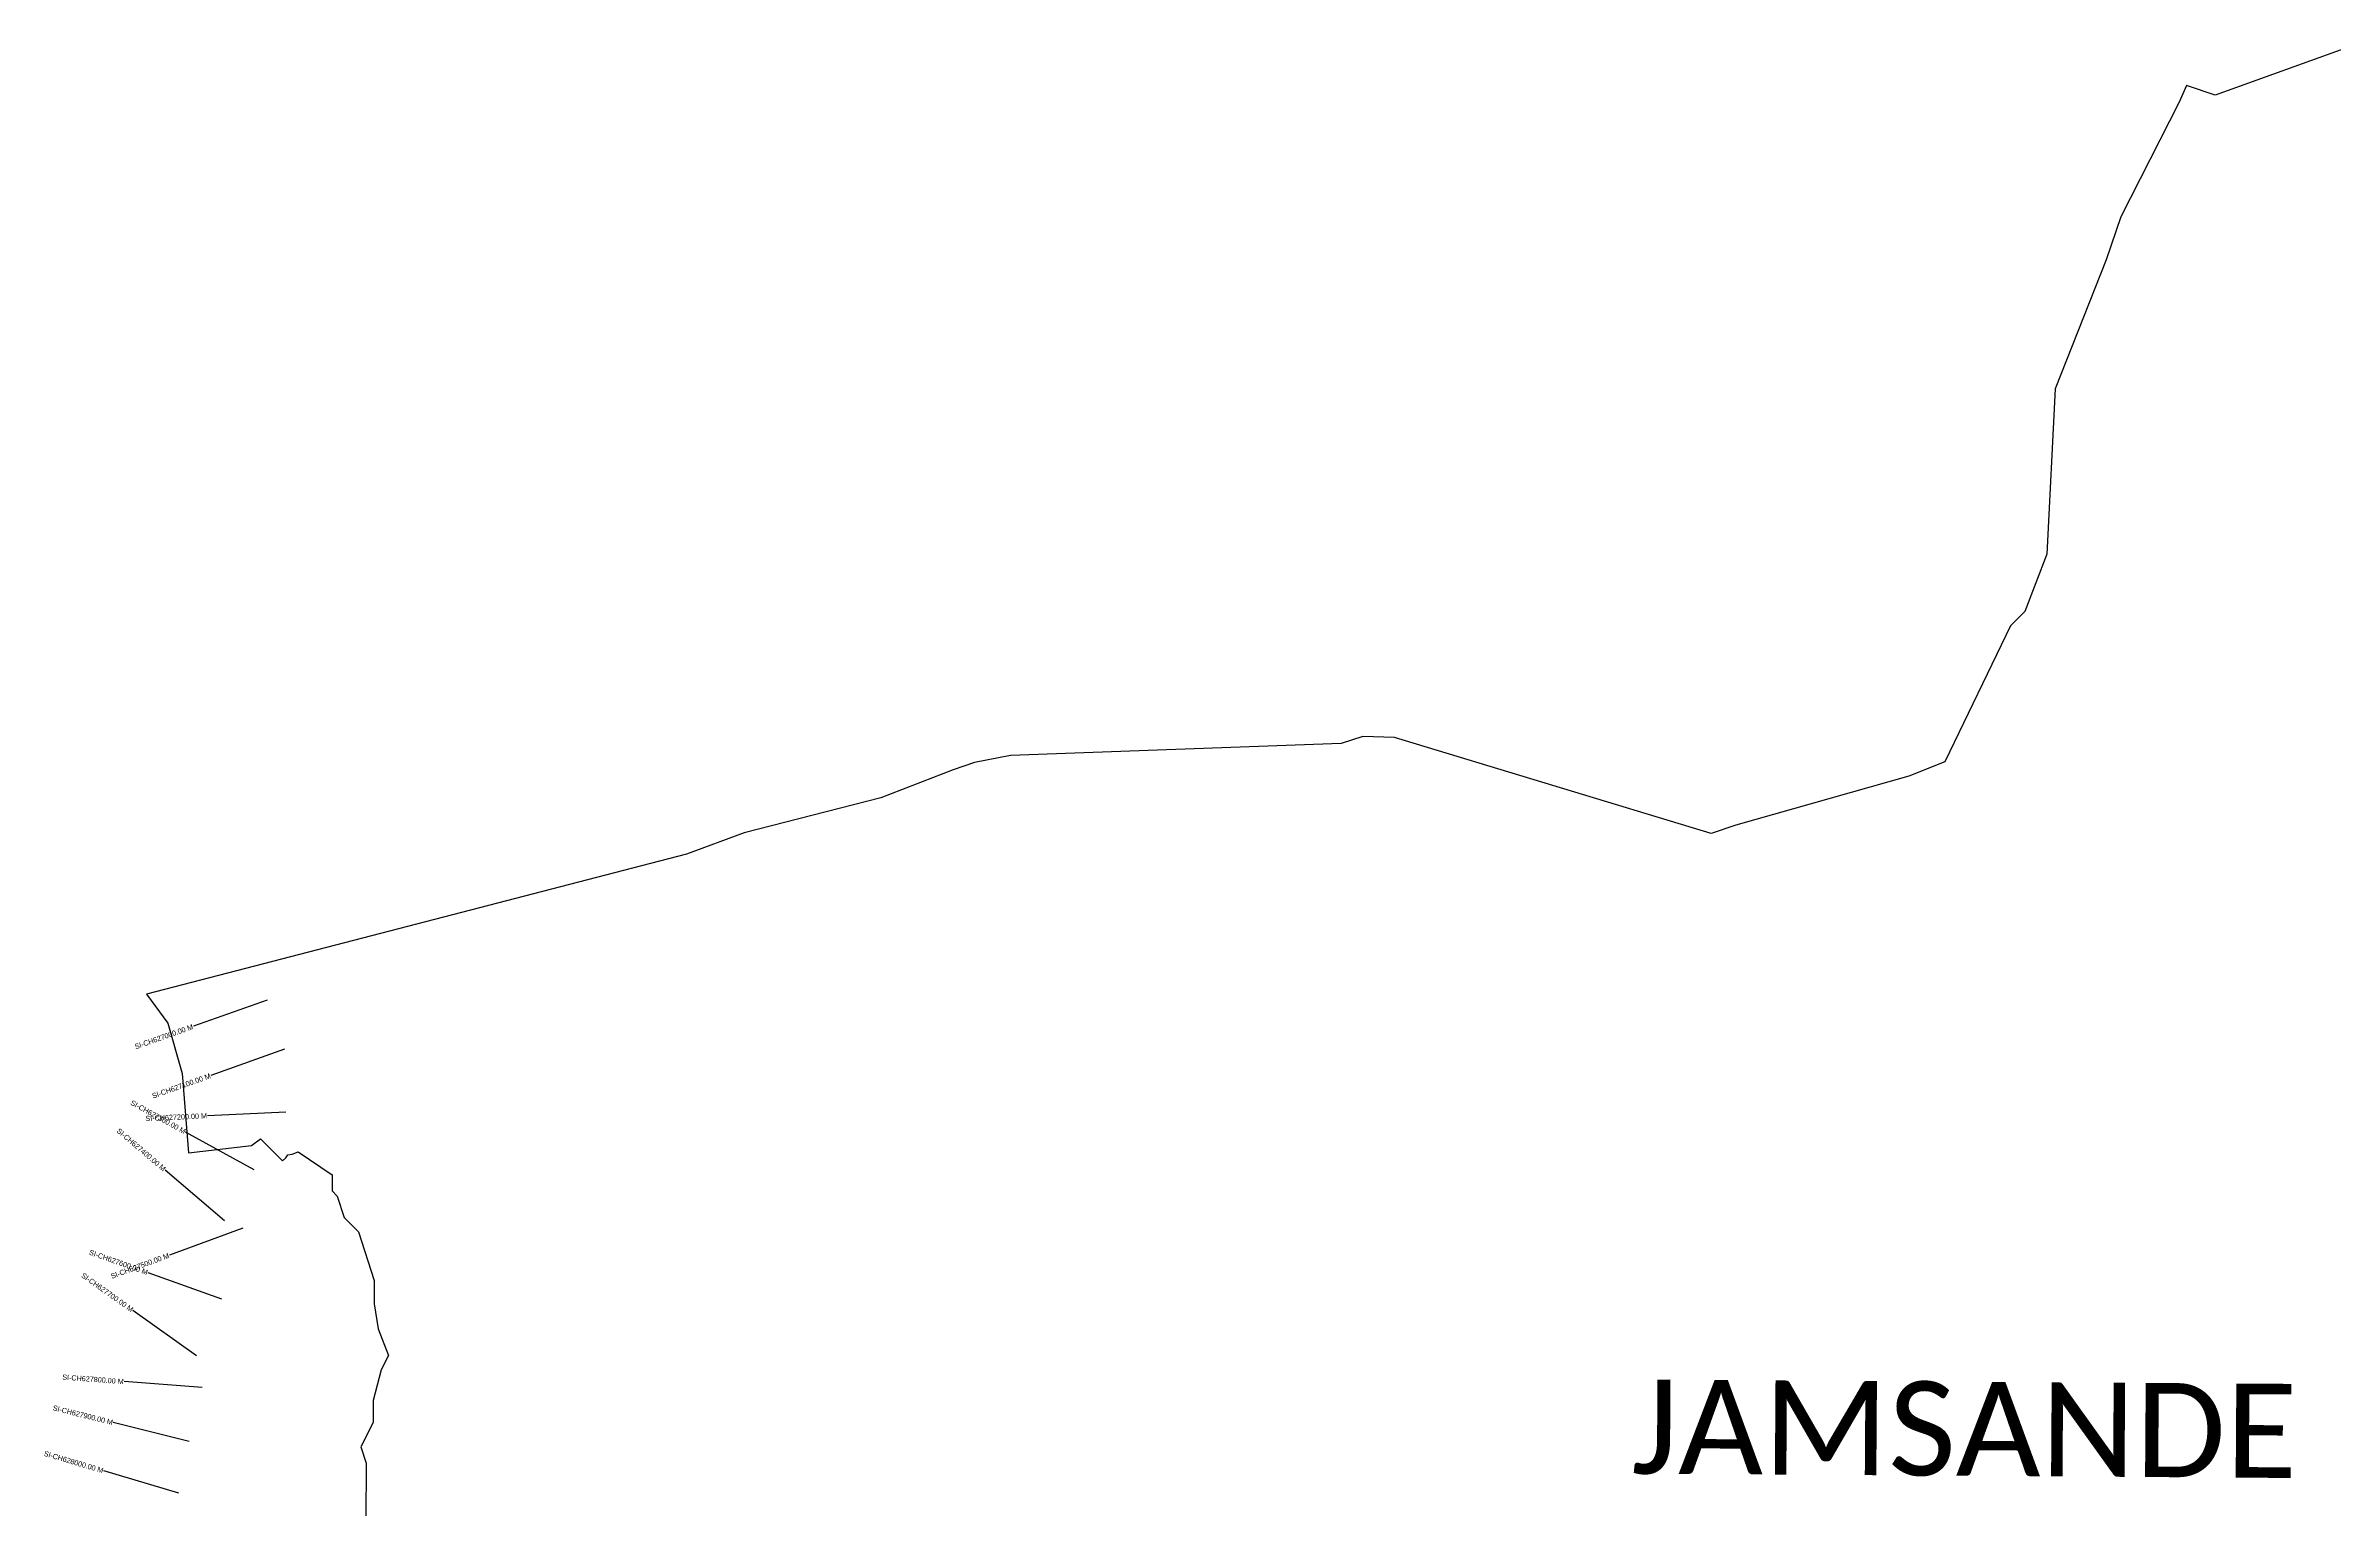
# Model space of a CAD drawing. Header units: metres. Extents: x 325413 to 333644, y 1808850 to 1814966.
# Drawn here: x 325691 to 330078, y 1811864 to 1814669 of the extents above; entities that cross this region are included whole.
import ezdxf
from ezdxf.enums import TextEntityAlignment as Align

# ---------------------------------------------------------------- set-up
doc = ezdxf.new("R2010")
doc.units = ezdxf.units.M
for name, color, linetype in [('CS', 134, 'Continuous'), ('CSMark', 6, 'Continuous'), ('VILLAGE BOUNDRY', 10, 'Continuous'), ('VILLAGE NAME', 250, 'Continuous')]:
    doc.layers.add(name, color=color, linetype=linetype)

msp = doc.modelspace()

# ---------------------------------------------------------------- linework, layer by layer
at = {"layer": 'CS'}
for p, q in [((326115.5, 1812839.5), (325974.1, 1812789.5)), ((326148.8, 1812745.3), (326007.4, 1812695.3)), ((326150.9, 1812624.8), (326001, 1812618)), ((326090.4, 1812514.2), (325959, 1812586.6)), ((326033.7, 1812416.5), (325919.6, 1812513.8)), ((326068.8, 1812402.5), (325928, 1812350.9)), ((326028.3, 1812266.5), (325887, 1812316.9)), ((325980.2, 1812157.7), (325857.9, 1812244.6)), ((325991, 1812097.2), (325841.4, 1812108.4)), ((325965.9, 1811993.4), (325820.4, 1812029.8)), ((325945.8, 1811894.6), (325802, 1811937.4))]:
    msp.add_line(p, q, dxfattribs=at)
at = {"layer": 'VILLAGE BOUNDRY', "flags": 128}
msp.add_lwpolyline([(330112.6, 1814668.5), (329850.1, 1814573.8), (329795.1, 1814592.6), (329781.2, 1814560.5), (329669.4, 1814340.7), (329641.3, 1814258.4), (329543.2, 1814011), (329527.3, 1813694.2), (329485.2, 1813584.3), (329457.5, 1813556.9), (329331.7, 1813296), (329262.7, 1813268.9), (328931.4, 1813174.7), (328883.5, 1813159), (328276.7, 1813343), (328216.1, 1813344.8), (328174.7, 1813331.3), (327540.7, 1813308.1), (327471.7, 1813294.7), (327430.3, 1813281.2), (327292.1, 1813227.1), (327029.9, 1813159.9), (326919.4, 1813119.4), (325884.3, 1812850.7), (325925.2, 1812795.4), (325952.2, 1812698.7), (325964.9, 1812547.1), (326085.4, 1812561), (326102.9, 1812573.7), (326144.5, 1812531.6), (326151, 1812537.2), (326154.8, 1812542.8), (326163.5, 1812544.6), (326175.1, 1812548.6), (326239.9, 1812504.7), (326239.8, 1812473.8), (326249.6, 1812463.8), (326263.1, 1812422.7), (326290.2, 1812395.5), (326320.4, 1812302.2), (326320.5, 1812257.7), (326328, 1812209.8), (326348, 1812158.7), (326334.1, 1812131.3), (326318.9, 1812072.1), (326318.6, 1812029.8), (326295.2, 1811983.6), (326305.3, 1811952.3), (326304.6, 1811842.1)], dxfattribs=at)

# ---------------------------------------------------------------- texts
at = {"layer": 'CSMark'}
for s, rotation, p in [('SI-CH627000.00 M', 19.4727, (325973.1, 1812789.2)), ('SI-CH627100.00 M', 19.4727, (326006.5, 1812694.9)), ('SI-CH627300.00 M', 331.1476, (325958.2, 1812587.1)), ('SI-CH627200.00 M', 2.5775, (326000, 1812618)), ('SI-CH627400.00 M', 319.5173, (325918.9, 1812514.5)), ('SI-CH627600.00 M', 340.3439, (325886.1, 1812317.2)), ('SI-CH627500.00 M', 20.0918, (325927, 1812350.6)), ('SI-CH627700.00 M', 324.5912, (325857.1, 1812245.2)), ('SI-CH627800.00 M', 355.742, (325840.4, 1812108.5)), ('SI-CH627900.00 M', 345.9783, (325819.4, 1812030)), ('SI-CH628000.00 M', 343.4366, (325801, 1811937.6))]:
    msp.add_text(s, height=10, rotation=rotation, dxfattribs=at).set_placement(p, align=Align.MIDDLE_RIGHT)
at = {"layer": 'VILLAGE NAME', "insert": (328732, 1812112.6), "char_height": 180.345, "attachment_point": 1, "rotation": 359.6139}
msp.add_mtext_dynamic_manual_height_columns('{\\fCalibri|b0|i0|c0|p34;JAMSANDE}', width=1779.605, gutter_width=901.7, heights=[0], dxfattribs=at)

doc.saveas('drawing.dxf')
